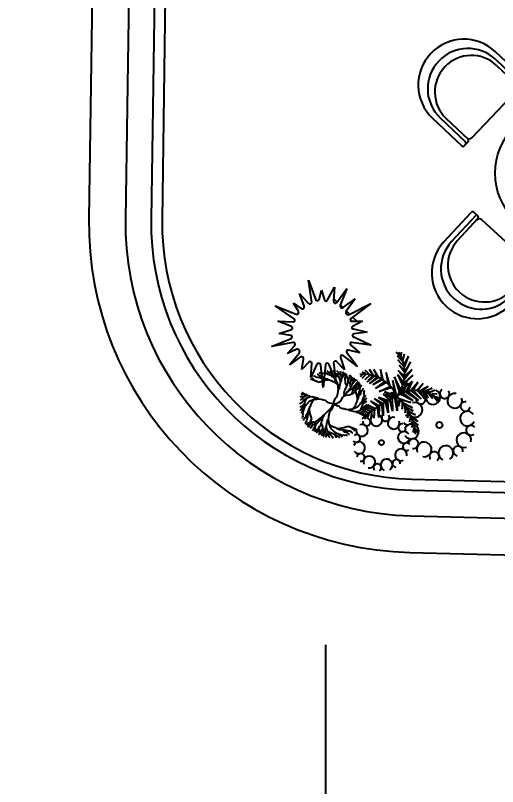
# Model space of a CAD drawing. Header units: millimetres. Extents: x 2680932 to 6187768, y 127588 to 383208.
# Drawn here: x 3063385 to 3066019, y 145252 to 149467 of the extents above; entities that cross this region are included whole.
import ezdxf

# ---------------------------------------------------------------- set-up
doc = ezdxf.new("R2010")
doc.units = ezdxf.units.MM
doc.header["$LTSCALE"] = 20
for name, color, linetype in [('AXIS', 3, 'Continuous'), ('PUB_DIM', 3, 'Continuous'), ('家具内线', 36, 'Continuous'), ('家具外线', 255, 'Continuous'), ('装饰一', 201, 'Continuous'), ('阳台栏杆', 149, 'Continuous')]:
    doc.layers.add(name, color=color, linetype=linetype)
doc.styles.add('_TCH_DIM_T3', font='SIMPLEX', dxfattribs={"width": 0.705882, "bigfont": 'GBCBIG'})
doc.dimstyles.new('_TCH_ARCH&&100', dxfattribs={"dimtxt": 297.5, "dimasz": 100, "dimexe": 250, "dimexo": 300, "dimgap": 126.25, "dimtad": 1, "dimdec": 0, "dimzin": 0, "dimdsep": 46, "dimtxsty": '_TCH_DIM_T3', "dimblk": 'ARCHTICK', "dimcen": 0.09, "dimclrt": 7, "dimazin": 2, "dimtfac": 1, "dimtdec": 0, "dimtix": 1, "dimtmove": 2, "dimatfit": 3, "dimfxl": 1, "dimtolj": 1, "dimtzin": 0, "dimarcsym": 0})

# ---------------------------------------------------------------- blocks, each defined once
blk = doc.blocks.new('_ArchTick')
at = {"color": 0, "linetype": 'ByBlock', "lineweight": -3, "const_width": 0.15}
blk.add_lwpolyline([(-0.5, -0.5), (0.5, 0.5)], dxfattribs=at)
blk = doc.blocks.new('*D320')
at = {"layer": 'AXIS', "color": 0, "lineweight": -2, "transparency": 16777216}
for p, q in [((3065079.1, 146027), (3065079.1, 143577)), ((3069629.1, 146027), (3069629.1, 143577)), ((3065079.1, 143827), (3069629.1, 143827))]:
    blk.add_line(p, q, dxfattribs=at)
at = {"layer": 'Defpoints', "color": 0, "transparency": 16777216}
for p in [(3065079.1, 146327), (3069629.1, 146327), (3069629.1, 143827)]:
    blk.add_point(p, dxfattribs=at)
at = {"layer": 'AXIS', "color": 0, "lineweight": -2, "transparency": 16777216, "xscale": 100, "yscale": 100, "zscale": 100, "rotation": 180}
blk.add_blockref('_ArchTick', (3065079.1, 143827), dxfattribs=at)
at = {"layer": 'AXIS', "color": 0, "lineweight": -2, "transparency": 16777216, "xscale": 100, "yscale": 100, "zscale": 100}
blk.add_blockref('_ArchTick', (3069629.1, 143827), dxfattribs=at)
at = {"layer": 'AXIS', "color": 7, "transparency": 16777216, "insert": (3067354.1, 144102), "char_height": 297.5, "attachment_point": 5, "style": '_TCH_DIM_T3'}
blk.add_mtext('\\A1;4550', dxfattribs=at)
blk = doc.blocks.new('*D327')
at = {"layer": 'AXIS', "color": 0, "lineweight": -2, "transparency": 16777216}
for p, q in [((3065079.1, 146027), (3065079.1, 142777)), ((3116429.1, 146027), (3116429.1, 142777)), ((3065079.1, 143027), (3116429.1, 143027))]:
    blk.add_line(p, q, dxfattribs=at)
at = {"layer": 'Defpoints', "color": 0, "transparency": 16777216}
for p in [(3065079.1, 146327), (3116429.1, 146327), (3116429.1, 143027)]:
    blk.add_point(p, dxfattribs=at)
at = {"layer": 'AXIS', "color": 0, "lineweight": -2, "transparency": 16777216, "xscale": 100, "yscale": 100, "zscale": 100, "rotation": 180}
blk.add_blockref('_ArchTick', (3065079.1, 143027), dxfattribs=at)
at = {"layer": 'AXIS', "color": 0, "lineweight": -2, "transparency": 16777216, "xscale": 100, "yscale": 100, "zscale": 100}
blk.add_blockref('_ArchTick', (3116429.1, 143027), dxfattribs=at)
at = {"layer": 'AXIS', "color": 7, "transparency": 16777216, "insert": (3090754.1, 143302), "char_height": 297.5, "attachment_point": 5, "style": '_TCH_DIM_T3'}
blk.add_mtext('\\A1;51350', dxfattribs=at)
blk = doc.blocks.new('MK-JJ-0302')
at = {"layer": '家具内线'}
for p, q in [((-91097, 110108.7, -342.9), (-90977.9, 109995.9, -342.9)), ((-90464.9, 110124.9, -342.9), (-90571.3, 110000, -342.9)), ((-90160.3, 109865.6, -342.9), (-90266.6, 109740.7, -342.9)), ((-91372.1, 109818.4, -342.9), (-91253.1, 109705.6, -342.9)), ((-90124.7, 109200.8, -342.9), (-90245.2, 109312.1, -342.9)), ((-91310.4, 109151.4, -342.9), (-91199, 109271.9, -342.9)), ((-90396.3, 108907.1, -342.9), (-90516.7, 109018.4, -342.9)), ((-91016.7, 108879.9, -342.9), (-90905.3, 109000.3, -342.9))]:
    blk.add_line(p, q, dxfattribs=at)
for centre, radius in [((-90755.5, 109520.2, -342.9), 290), ((-90753.5, 109578.6, -342.9), 70), ((-90753.5, 109578.6, -342.9), 50)]:
    blk.add_circle(centre, radius, dxfattribs=at)
for centre, start, end in [((-90312.6, 109995.3, -342.9), 319.6008, 139.6008), ((-91234.5, 109963.6, -342.9), 46.5335, 226.5335), ((-90260.5, 109053.9, -342.9), 227.246, 47.246), ((-91163.5, 109015.7, -342.9), 137.246, 317.246)]:
    blk.add_arc(centre, 200, start, end, dxfattribs=at)
at = {"layer": '家具外线'}
for p, q in [((-90943.5, 110032.2, -342.9), (-91103.4, 110183.7, -342.9)), ((-90466.6, 110200.1, -342.9), (-90609.3, 110032.4, -342.9)), ((-91102, 110141.1, -342.9), (-90964.1, 110010.4, -342.9)), ((-90463.3, 110157.6, -342.9), (-90586.5, 110012.9, -342.9)), ((-90963.8, 109996.2, -342.9), (-90943.1, 110018, -342.9)), ((-90608.2, 110018.3, -342.9), (-90585.3, 109998.8, -342.9)), ((-91232.1, 109713.2, -342.9), (-90984.4, 109974.5, -342.9)), ((-90562.5, 109979.4, -342.9), (-90288.3, 109746.1, -342.9)), ((-90128.3, 109872.4, -342.9), (-90251.4, 109727.8, -342.9)), ((-90228.6, 109708.3, -342.9), (-90085.8, 109876.1, -342.9)), ((-91447.3, 109820.8, -342.9), (-91287.5, 109669.3, -342.9)), ((-91404.7, 109821.7, -342.9), (-91266.8, 109691, -342.9)), ((-90265.5, 109726.6, -342.9), (-90242.7, 109707.2, -342.9)), ((-91273.3, 109669.6, -342.9), (-91252.7, 109691.4, -342.9)), ((-90245.7, 109326.3, -342.9), (-90225.4, 109348.3, -342.9)), ((-90211.2, 109348.8, -342.9), (-90049.5, 109199.3, -342.9)), ((-91385.3, 109144.1, -342.9), (-91235.7, 109305.8, -342.9)), ((-91221.6, 109306.4, -342.9), (-91199.6, 109286, -342.9)), ((-90510.5, 109039.9, -342.9), (-90266.1, 109304.2, -342.9)), ((-90092.1, 109197.8, -342.9), (-90231.6, 109326.8, -342.9)), ((-91342.7, 109145.9, -342.9), (-91206.9, 109292.8, -342.9)), ((-91177.5, 109265.7, -342.9), (-90913.2, 109021.3, -342.9)), ((-90891.2, 109000.9, -342.9), (-90869.1, 108980.5, -342.9)), ((-90551.2, 108995.8, -342.9), (-90530.8, 109017.9, -342.9)), ((-90390.8, 108874.8, -342.9), (-90530.3, 109003.7, -342.9)), ((-91019.6, 108847.3, -342.9), (-90890.6, 108986.8, -342.9)), ((-90868.6, 108966.4, -342.9), (-91018.1, 108804.7, -342.9)), ((-90388.9, 108832.2, -342.9), (-90550.7, 108981.7, -342.9))]:
    blk.add_line(p, q, dxfattribs=at)
blk.add_circle((-90755.5, 109520.2, -342.9), 350, dxfattribs=at)
for centre, radius, start, end in [((-90276.2, 110038.1, -342.9), 250, 319.6008, 139.6008), ((-91275.4, 110002.3, -342.9), 250, 46.5335, 226.5335), ((-90295.8, 110015, -342.9), 220, 319.6008, 139.6008), ((-91253.4, 109981.4, -342.9), 220, 46.5335, 226.5335), ((-90950.4, 110024.9, -342.9), 10, 316.5335, 46.5335), ((-90601.7, 110025.9, -342.9), 10, 139.6008, 229.6008), ((-90594.1, 110019.4, -342.9), 10, 229.6008, 319.6008), ((-90998.9, 109988.2, -342.9), 20, 316.5335, 46.5335), ((-90971, 110003.1, -342.9), 10, 226.5335, 316.5335), ((-90957.3, 110017.6, -342.9), 10, 226.5335, 316.5335), ((-90578.9, 110006.4, -342.9), 10, 229.6008, 319.6008), ((-90549.5, 109994.6, -342.9), 20, 139.6008, 229.6008), ((-90275.4, 109761.3, -342.9), 20, 229.6008, 319.6008), ((-90259, 109734.2, -342.9), 10, 139.6008, 229.6008), ((-90243.8, 109721.3, -342.9), 10, 139.6008, 229.6008), ((-91273.7, 109683.8, -342.9), 10, 316.5335, 46.5335), ((-91246.6, 109726.9, -342.9), 20, 226.5335, 316.5335), ((-91260, 109698.3, -342.9), 10, 316.5335, 46.5335), ((-90236.2, 109714.8, -342.9), 10, 229.6008, 319.6008), ((-91280.6, 109676.5, -342.9), 10, 226.5335, 316.5335), ((-90218, 109341.5, -342.9), 10, 47.246, 137.246), ((-91228.4, 109299, -342.9), 10, 47.246, 137.246), ((-90250.2, 109289.3, -342.9), 20, 46.6775, 136.6775), ((-90238.4, 109319.5, -342.9), 10, 137.246, 227.246), ((-91191.8, 109250, -342.9), 20, 47.6103, 137.6103), ((-91206.4, 109278.7, -342.9), 10, 317.246, 47.246), ((-90241.4, 109036.3, -342.9), 220, 227.246, 47.246), ((-90219.2, 109015.7, -342.9), 250, 227.246, 47.246), ((-91201.7, 108974.4, -342.9), 250, 137.246, 317.246), ((-91181.1, 108996.6, -342.9), 220, 137.246, 317.246), ((-90926.8, 109006.6, -342.9), 20, 317.246, 47.246), ((-90898, 108993.6, -342.9), 10, 47.246, 137.246), ((-90537.1, 108996.4, -342.9), 10, 47.246, 137.246), ((-90523.5, 109011.1, -342.9), 10, 47.246, 137.246), ((-90495.8, 109026.3, -342.9), 20, 137.246, 227.246), ((-90883.3, 108980, -342.9), 10, 47.246, 137.246), ((-90875.9, 108973.2, -342.9), 10, 317.246, 47.246), ((-90543.9, 108989, -342.9), 10, 137.246, 227.246)]:
    blk.add_arc(centre, radius, start, end, dxfattribs=at)
blk = doc.blocks.new('MK-ZW-0004')
at = {"layer": '家具内线'}
for p, q in [((-131354.8, 4495.1), (-131371.2, 4515.8)), ((-131356.9, 4514.5), (-131363.7, 4542.2)), ((-131354.9, 4510.9), (-131339.5, 4535.5)), ((-131352.1, 4442.9), (-131382.4, 4484.1)), ((-131382.4, 4484.1), (-131355.2, 4452.2)), ((-131357.9, 4472.8), (-131378.7, 4505.2)), ((-131341.6, 4507.5), (-131355.9, 4492.9)), ((-131338.5, 4474.4), (-131354.8, 4455.6)), ((-131354.5, 4474.7), (-131341.6, 4507.5)), ((-131351.8, 4446.2), (-131338.5, 4474.4)), ((-131380.7, 4445.5), (-131347.7, 4423.3)), ((-131345.6, 4411.8), (-131380.7, 4445.5)), ((-131333.7, 4450.2), (-131349, 4425.7)), ((-131344.2, 4409.4), (-131333.7, 4450.2)), ((-131505.1, 4374.2), (-131528.5, 4389.5)), ((-131503.8, 4377), (-131519.7, 4414.9)), ((-131475.6, 4348.2), (-131493.7, 4384.9)), ((-131493.7, 4384.9), (-131480.5, 4351.5)), ((-131329.2, 4359.4), (-131375.3, 4404.3)), ((-131375.3, 4404.3), (-131334, 4367.8)), ((-131337.1, 4385), (-131373.6, 4421.1)), ((-131373.6, 4421.1), (-131340.8, 4395.5)), ((-131327.9, 4420.3), (-131340.2, 4394.3)), ((-131336.4, 4383.8), (-131327.9, 4420.3)), ((-131318.3, 4395.7), (-131334, 4367.8)), ((-131327.5, 4360.4), (-131318.3, 4395.7)), ((-131307, 4324.1), (-131290.3, 4397)), ((-131290.3, 4397), (-131296.9, 4321.7)), ((-131281.9, 4326.1), (-131264.8, 4393.2)), ((-131264.8, 4393.2), (-131268.3, 4327.8)), ((-131253.3, 4332.3), (-131239.7, 4395.3)), ((-131239.7, 4395.3), (-131241.9, 4332.7)), ((-131226.9, 4337.2), (-131208.9, 4402.7)), ((-131208.9, 4402.7), (-131219.4, 4339.4)), ((-131202.3, 4345.2), (-131183.8, 4404.8)), ((-131183.8, 4404.8), (-131191.7, 4347.1)), ((-131172.3, 4354.1), (-131156.1, 4402.2)), ((-131157.4, 4358.6), (-131140.2, 4395)), ((-131136.7, 4368.4), (-131120.4, 4396.1)), ((-131122.6, 4374.4), (-131104.1, 4393.1)), ((-131499.4, 4359.1), (-131524.5, 4367.2)), ((-131478.7, 4348.5), (-131519.6, 4343.4)), ((-131449.2, 4332.6), (-131470.8, 4375.5)), ((-131470.8, 4375.5), (-131460.2, 4336.6)), ((-131424.5, 4320.2), (-131451.4, 4372.2)), ((-131451.4, 4372.2), (-131437.3, 4327.2)), ((-131392.9, 4315.8), (-131432.9, 4370.6)), ((-131432.9, 4370.6), (-131404.3, 4315.4)), ((-131364.2, 4311.8), (-131417.1, 4373.5)), ((-131417.1, 4373.5), (-131375.7, 4311.3)), ((-131333.9, 4314.8), (-131389.8, 4366.6)), ((-131389.8, 4366.6), (-131347.5, 4313.1)), ((-131318, 4335.8), (-131373.5, 4373.6)), ((-131373.5, 4373.6), (-131322.8, 4344.2)), ((-131303.3, 4377.4), (-131321, 4345.1)), ((-131319, 4333.7), (-131303.3, 4377.4)), ((-131201.4, 4343.6), (-131163.5, 4308.1)), ((-131163.5, 4308.1), (-131190.8, 4345.6)), ((-131173.7, 4351.3), (-131143.3, 4323.7)), ((-131161.8, 4356.1), (-131131.4, 4328.5)), ((-131147.7, 4362.1), (-131122.6, 4333.5)), ((-131135.8, 4366.8), (-131113.8, 4348.8)), ((-131120.8, 4371.3), (-131101.9, 4363.7)), ((-131506.4, 4330.6), (-131464.2, 4338.4)), ((-131464.6, 4334), (-131506.4, 4330.6)), ((-131488.4, 4314.3), (-131447.4, 4329.6)), ((-131444.8, 4324.9), (-131488.4, 4314.3)), ((-131466.8, 4291.9), (-131430.7, 4320.7)), ((-131422.8, 4317.1), (-131466.8, 4291.9)), ((-131441.3, 4277.9), (-131402.5, 4312.3)), ((-131392.4, 4309.9), (-131441.3, 4277.9)), ((-131363.4, 4310.2), (-131412.6, 4263.6)), ((-131412.6, 4263.6), (-131374.8, 4309.8)), ((-131327.7, 4304), (-131403.8, 4268.7)), ((-131336.1, 4313.6), (-131383.6, 4263.9)), ((-131383.6, 4263.9), (-131345.8, 4310.1)), ((-131326.3, 4214.9), (-131328.6, 4305.6)), ((-131309.7, 4308.2), (-131312.3, 4231.1)), ((-131304.4, 4319.4), (-131251.5, 4278.1)), ((-131303.9, 4303.3), (-131243.6, 4294.9)), ((-131251.5, 4278.1), (-131293.8, 4321.4)), ((-131281.1, 4324.6), (-131240.1, 4288.8)), ((-131240.1, 4288.8), (-131266.1, 4329.1)), ((-131254.6, 4329.5), (-131211.1, 4299.3)), ((-131211.1, 4299.3), (-131241.9, 4332.7)), ((-131223.8, 4336.9), (-131188.2, 4300.1)), ((-131188.2, 4300.1), (-131217.2, 4340.7)), ((-131358.9, 4271.9), (-131425, 4234.1)), ((-131425, 4234.1), (-131359.8, 4263.2)), ((-131403.8, 4268.7), (-131340.5, 4290.6)), ((-131345.7, 4207.9), (-131366, 4263.7)), ((-131358.1, 4270.3), (-131345.7, 4207.9)), ((-131338.7, 4287.5), (-131326.3, 4214.9)), ((-131312.3, 4231.1), (-131302.6, 4285.7)), ((-131243.6, 4294.9), (-131304.8, 4294.7)), ((-131292.9, 4268.8), (-131223.4, 4269.7)), ((-131289.8, 4258.3), (-131288.5, 4179.3)), ((-131223.4, 4269.7), (-131287.6, 4259.5)), ((-131367.7, 4246.4), (-131427.1, 4202.2)), ((-131427.1, 4202.2), (-131380.1, 4227.1)), ((-131354.1, 4186.8), (-131377.4, 4222.5)), ((-131374.8, 4238.3), (-131354.1, 4186.8)), ((-131288.5, 4179.3), (-131280.1, 4241.3)), ((-131272.6, 4233.4), (-131207.9, 4247.9)), ((-131207.9, 4247.9), (-131268.2, 4225.7)), ((-131262.5, 4220.8), (-131262.9, 4155.1)), ((-131255, 4212.8), (-131200, 4223.8)), ((-131200, 4223.8), (-131251.5, 4206.6)), ((-131388, 4210.3), (-131431.5, 4158.8)), ((-131431.5, 4158.8), (-131392.4, 4197.6)), ((-131394.6, 4175.9), (-131430.6, 4126.6)), ((-131391.5, 4175.6), (-131369, 4131.2)), ((-131368.1, 4160.3), (-131388.4, 4195.7)), ((-131385.3, 4205.7), (-131368.1, 4160.3)), ((-131262.9, 4155.1), (-131255.5, 4208.4)), ((-131241.4, 4194), (-131228.6, 4146.1)), ((-131236.1, 4195), (-131184.6, 4212.2)), ((-131228.6, 4146.1), (-131233.9, 4186)), ((-131184.6, 4212.2), (-131230.4, 4190.1)), ((-131218.9, 4180.3), (-131174.5, 4199.6)), ((-131215.4, 4174.1), (-131204.4, 4139.6)), ((-131174.5, 4199.6), (-131211, 4176.6)), ((-131200.4, 4168.4), (-131164.3, 4187)), ((-131180.6, 4159.3), (-131152, 4175.7)), ((-131430.6, 4126.6), (-131393.7, 4164.1)), ((-131393.7, 4143.7), (-131411.7, 4108.8)), ((-131390.6, 4143.4), (-131372.1, 4111.1)), ((-131198.7, 4165.3), (-131181.9, 4136.1)), ((-131178, 4154.7), (-131162.6, 4143)), ((-131160.4, 4154.5), (-131145, 4163.3)), ((-131389.7, 4121.4), (-131398.5, 4096)), ((-131372.1, 4111.1), (-131386.6, 4110.9)), ((-131386.6, 4110.9), (-131370.3, 4087.5))]:
    blk.add_line(p, q, dxfattribs=at)
for centre, radius in [((-131159.8, 4541.4), 13.5), ((-131490.5, 4534.9), 16.8)]:
    blk.add_circle(centre, radius, dxfattribs=at)
at = {"layer": '家具外线'}
for p, q in [((-131013.3, 4409.5), (-131046, 4433.7)), ((-131034.9, 4437.9), (-131035.8, 4439.5)), ((-131034.3, 4432.2), (-131034.9, 4437.9)), ((-131031.7, 4427.5), (-131034.3, 4432.2)), ((-131027, 4424.1), (-131031.7, 4427.5)), ((-131022.8, 4444.9), (-131023.7, 4446.4)), ((-131018.1, 4441.4), (-131022.8, 4444.9)), ((-131015.5, 4436.8), (-131018.1, 4441.4)), ((-131010.8, 4433.4), (-131015.5, 4436.8)), ((-131004.1, 4431.1), (-131010.8, 4433.4)), ((-130996.5, 4427.3), (-131004.1, 4431.1)), ((-131000.1, 4447.7), (-131003.9, 4449.6)), ((-130994.8, 4438.4), (-131000.1, 4447.7)), ((-130991.9, 4423.8), (-130996.5, 4427.3)), ((-130985.5, 4431.5), (-130994.8, 4438.4)), ((-130989.1, 4451.9), (-130992, 4452.3)), ((-130984.4, 4448.5), (-130989.1, 4451.9)), ((-130978.8, 4429.2), (-130985.5, 4431.5)), ((-130975.7, 4447.3), (-130984.4, 4448.5)), ((-130975.3, 4423.1), (-130978.8, 4429.2)), ((-130971, 4443.9), (-130975.7, 4447.3)), ((-130963.2, 4444.3), (-130971, 4443.9)), ((-130930.5, 4420.2), (-130963.2, 4444.3)), ((-130955.6, 4440.5), (-130962.6, 4452.8)), ((-130948.9, 4438.2), (-130955.6, 4440.5)), ((-130945.2, 4450.5), (-130949, 4452.4)), ((-130945.4, 4432), (-130948.9, 4438.2)), ((-130942.6, 4445.9), (-130945.2, 4450.5)), ((-130937.9, 4442.5), (-130942.6, 4445.9)), ((-130935.3, 4437.8), (-130937.9, 4442.5)), ((-130930.6, 4434.4), (-130935.3, 4437.8)), ((-130928.9, 4445.6), (-130930.7, 4448.6)), ((-130928, 4429.8), (-130930.6, 4434.4)), ((-130928.3, 4439.8), (-130928.9, 4445.6)), ((-130925.7, 4435.2), (-130928.3, 4439.8)), ((-130909.3, 4416), (-130928, 4429.8)), ((-130927.1, 4428.2), (-130925.7, 4435.2)), ((-130910.6, 4441.8), (-130913.2, 4446.4)), ((-130910, 4436), (-130910.6, 4441.8)), ((-130902, 4422.2), (-130910, 4436)), ((-130889, 4427.6), (-130895.2, 4438.3)), ((-130888.4, 4421.8), (-130889, 4427.6)), ((-130878.8, 4419.2), (-130877.4, 4426.1)), ((-130877.4, 4426.1), (-130878, 4431.9)), ((-131021.8, 4414.9), (-131027, 4424.1)), ((-131007.8, 4404.5), (-131013.3, 4409.5)), ((-130984.2, 4405.8), (-131007.8, 4404.5)), ((-130985.2, 4421.5), (-130991.9, 4423.8)), ((-130980.5, 4418.1), (-130985.2, 4421.5)), ((-130973.5, 4405.8), (-130984.2, 4405.8)), ((-130967.1, 4413.5), (-130980.5, 4418.1)), ((-130974.7, 4417.3), (-130975.3, 4423.1)), ((-130953.1, 4403.2), (-130973.5, 4405.8)), ((-130959.5, 4409.7), (-130967.1, 4413.5)), ((-130945.5, 4399.3), (-130959.5, 4409.7)), ((-130940, 4394.3), (-130945.5, 4399.3)), ((-130930.7, 4387.4), (-130940, 4394.3)), ((-130925.1, 4382.4), (-130930.7, 4387.4)), ((-130929.9, 4414.4), (-130930.5, 4420.2)), ((-130925.2, 4410.9), (-130929.9, 4414.4)), ((-130913.8, 4391), (-130925.2, 4410.9)), ((-130910.8, 4362.1), (-130913.8, 4391)), ((-130903.7, 4411), (-130909.3, 4416)), ((-130894.4, 4404.1), (-130903.7, 4411)), ((-130897.4, 4418.7), (-130902, 4422.2)), ((-130895.9, 4411.4), (-130897.4, 4418.7)), ((-130893.3, 4406.8), (-130895.9, 4411.4)), ((-130893.7, 4369.8), (-130890.8, 4383.7)), ((-130890.8, 4383.7), (-130893.3, 4406.8)), ((-130880.5, 4408), (-130888.4, 4421.8)), ((-130886.2, 4380.3), (-130882.7, 4388.4)), ((-130883.1, 4412.6), (-130878.8, 4419.2)), ((-130882.7, 4388.4), (-130874, 4401.5)), ((-130879.3, 4396.4), (-130880.5, 4408)), ((-130877.5, 4393.4), (-130872.3, 4398.4)), ((-130874, 4401.5), (-130870.6, 4409.6)), ((-130872.3, 4398.4), (-130868, 4404.9)), ((-130872.1, 4384), (-130869.3, 4397.8)), ((-130871.5, 4378.2), (-130872.1, 4384)), ((-130871.2, 4382.4), (-130865.1, 4385.9)), ((-130870.6, 4409.6), (-130866.3, 4416.1)), ((-130869.3, 4397.8), (-130864.9, 4404.4)), ((-130868, 4404.9), (-130857.5, 4415)), ((-130866.3, 4416.1), (-130864.9, 4423)), ((-130864.9, 4423), (-130865.7, 4424.6)), ((-130865.1, 4385.9), (-130859.9, 4390.9)), ((-130864.9, 4404.4), (-130863.5, 4411.3)), ((-130863.5, 4411.3), (-130858.3, 4416.3)), ((-130859.9, 4390.9), (-130851.3, 4404)), ((-130857.5, 4415), (-130856.4, 4417.7)), ((-130851.3, 4404), (-130846.1, 4409.1)), ((-130850.9, 4379.8), (-130849.5, 4386.7)), ((-130850.1, 4392.5), (-130845.7, 4399.1)), ((-130849.5, 4386.7), (-130850.1, 4392.5)), ((-130845.7, 4399.1), (-130844.3, 4406)), ((-130844.8, 4383.3), (-130834.4, 4393.3)), ((-130844.3, 4406), (-130841.4, 4405.6)), ((-130835.2, 4380.6), (-130825, 4386.4)), ((-130834.4, 4393.3), (-130830.3, 4395.6)), ((-130829.4, 4379.9), (-130824.2, 4384.9)), ((-131122.7, 4343.1), (-131133.4, 4336.9)), ((-131121.2, 4354.7), (-131126.9, 4354.1)), ((-131116.9, 4343.7), (-131122.7, 4343.1)), ((-131114.2, 4353.3), (-131121.2, 4354.7)), ((-131118.1, 4367.2), (-131119.7, 4366.4)), ((-131111.2, 4365.8), (-131118.1, 4367.2)), ((-131103.1, 4351.6), (-131116.9, 4343.7)), ((-131107.7, 4349), (-131114.2, 4353.3)), ((-131110.1, 4374.5), (-131112.8, 4375.7)), ((-131104.6, 4361.5), (-131111.2, 4365.8)), ((-131100, 4364.1), (-131110.1, 4374.5)), ((-131096.5, 4358), (-131104.6, 4361.5)), ((-131091.5, 4352.8), (-131103.1, 4351.6)), ((-131093.5, 4359.8), (-131100, 4364.1)), ((-131083.4, 4349.4), (-131096.5, 4358)), ((-131088.5, 4354.6), (-131093.5, 4359.8)), ((-131075.3, 4345.9), (-131083.4, 4349.4)), ((-131073.4, 4339), (-131075.3, 4345.9)), ((-130920.4, 4379), (-130925.1, 4382.4)), ((-130917.8, 4374.4), (-130920.4, 4379)), ((-130919.9, 4326.3), (-130913, 4342.5)), ((-130912.3, 4369.4), (-130917.8, 4374.4)), ((-130913.6, 4348.2), (-130910.8, 4362.1)), ((-130913, 4342.5), (-130913.6, 4348.2)), ((-130911.6, 4363.6), (-130912.3, 4369.4)), ((-130909.2, 4340.5), (-130905.8, 4348.6)), ((-130905.8, 4348.6), (-130901.4, 4355.2)), ((-130901.4, 4355.2), (-130898, 4363.3)), ((-130898, 4363.3), (-130893.7, 4369.8)), ((-130893.1, 4378.3), (-130886.2, 4380.3)), ((-130876, 4338.9), (-130872.5, 4347)), ((-130873.6, 4330.1), (-130843.2, 4347.5)), ((-130873.1, 4352.8), (-130871.7, 4359.7)), ((-130868.5, 4349.3), (-130873.1, 4352.8)), ((-130872.9, 4371.3), (-130871.5, 4378.2)), ((-130871.7, 4359.7), (-130872.9, 4371.3)), ((-130872.5, 4347), (-130863.9, 4360.1)), ((-130863.9, 4360.1), (-130858.7, 4365.1)), ((-130858.7, 4365.1), (-130854.3, 4371.7)), ((-130857.8, 4363.6), (-130842.2, 4378.7)), ((-130854.3, 4371.7), (-130849.1, 4376.7)), ((-130851.3, 4342.8), (-130844.3, 4344.8)), ((-130850.3, 4374), (-130850.9, 4379.8)), ((-130849.1, 4376.7), (-130844.8, 4383.3)), ((-130844.3, 4344.8), (-130836.5, 4345.2)), ((-130843.2, 4347.5), (-130838, 4352.5)), ((-130842.2, 4378.7), (-130835.2, 4380.6)), ((-130838, 4352.5), (-130833.6, 4359.1)), ((-130836.5, 4345.2), (-130830.4, 4348.7)), ((-130833.6, 4359.1), (-130818, 4374.1)), ((-130832.2, 4366), (-130829.4, 4379.9)), ((-130831.6, 4360.2), (-130832.2, 4366)), ((-130830.4, 4348.7), (-130821.7, 4347.5)), ((-130822.6, 4318.2), (-130798.4, 4350.9)), ((-130821.7, 4347.5), (-130811.2, 4357.6)), ((-130818, 4374.1), (-130814, 4376.4)), ((-130814.4, 4339.5), (-130802.2, 4346.5)), ((-130811.2, 4357.6), (-130805.2, 4361.1)), ((-130802.2, 4346.5), (-130797, 4351.5)), ((-130797, 4351.5), (-130798.1, 4348.8)), ((-131140.6, 4303.2), (-131143.7, 4301.4)), ((-131136.9, 4321.5), (-131141.5, 4318.9)), ((-131134.9, 4303.8), (-131140.6, 4303.2)), ((-131115.2, 4301.6), (-131139.4, 4268.9)), ((-131131.1, 4322.1), (-131136.9, 4321.5)), ((-131130.3, 4306.4), (-131134.9, 4303.8)), ((-131129.5, 4301.5), (-131132.9, 4296.8)), ((-131117.2, 4330), (-131131.1, 4322.1)), ((-131123.3, 4305), (-131130.3, 4306.4)), ((-131124.9, 4304.1), (-131129.5, 4301.5)), ((-131111.1, 4322.8), (-131124.9, 4304.1)), ((-131113.8, 4334.7), (-131117.2, 4330)), ((-131109.5, 4302.2), (-131115.2, 4301.6)), ((-131106.5, 4336.2), (-131113.8, 4334.7)), ((-131106.1, 4328.4), (-131111.1, 4322.8)), ((-131106, 4306.9), (-131109.5, 4302.2)), ((-131101.9, 4338.8), (-131106.5, 4336.2)), ((-131099.2, 4337.7), (-131106.1, 4328.4)), ((-131086, 4318.3), (-131106, 4306.9)), ((-131078.8, 4341.3), (-131101.9, 4338.8)), ((-131082.5, 4301.4), (-131089.4, 4292.1)), ((-131057.2, 4321.3), (-131086, 4318.3)), ((-131077.5, 4307), (-131082.5, 4301.4)), ((-131064.9, 4338.4), (-131078.8, 4341.3)), ((-131074.1, 4311.7), (-131077.5, 4307)), ((-131069.5, 4314.3), (-131074.1, 4311.7)), ((-131064.5, 4319.8), (-131069.5, 4314.3)), ((-131058.4, 4334.1), (-131064.9, 4338.4)), ((-131058.7, 4320.4), (-131064.5, 4319.8)), ((-131050.3, 4330.7), (-131058.4, 4334.1)), ((-131043.3, 4318.5), (-131057.2, 4321.3)), ((-131043.7, 4326.3), (-131050.3, 4330.7)), ((-131035.6, 4322.9), (-131043.7, 4326.3)), ((-131037.5, 4319.1), (-131043.3, 4318.5)), ((-131021.4, 4312.2), (-131037.5, 4319.1)), ((-131032.1, 4316.8), (-131035.6, 4322.9)), ((-131014.8, 4307.9), (-131021.4, 4312.2)), ((-131006.7, 4304.4), (-131014.8, 4307.9)), ((-131000.1, 4300.1), (-131006.7, 4304.4)), ((-130995.1, 4294.9), (-131000.1, 4300.1)), ((-130948.9, 4282.9), (-130900.2, 4310.7)), ((-130943.3, 4296.6), (-130937.2, 4300)), ((-130937.2, 4300), (-130932, 4305.1)), ((-130932, 4305.1), (-130927.7, 4311.6)), ((-130927.7, 4311.6), (-130924.2, 4319.7)), ((-130924.2, 4319.7), (-130919.9, 4326.3)), ((-130915.3, 4337.1), (-130909.2, 4340.5)), ((-130900.2, 4310.7), (-130884.6, 4325.8)), ((-130896.2, 4313.1), (-130891, 4318.1)), ((-130896.2, 4313.1), (-130889.2, 4315)), ((-130891, 4318.1), (-130878.8, 4325.1)), ((-130889.2, 4315), (-130883.1, 4318.5)), ((-130884.6, 4325.8), (-130881.2, 4333.9)), ((-130883.1, 4318.5), (-130876.2, 4320.4)), ((-130881.2, 4333.9), (-130876, 4338.9)), ((-130878.8, 4325.1), (-130873.6, 4330.1)), ((-130876.2, 4320.4), (-130870.1, 4323.9)), ((-130870.1, 4323.9), (-130863.1, 4325.9)), ((-130863.1, 4325.9), (-130857, 4329.4)), ((-130857, 4329.4), (-130836.1, 4335.2)), ((-130836.1, 4335.2), (-130828.3, 4335.6)), ((-130835.3, 4333.7), (-130828.6, 4331.4)), ((-130828.6, 4331.4), (-130820.7, 4331.8)), ((-130828.3, 4335.6), (-130814.4, 4339.5)), ((-130827.6, 4312.7), (-130822.6, 4318.2)), ((-130826.3, 4289.1), (-130827.6, 4312.7)), ((-130820.7, 4331.8), (-130812, 4330.6)), ((-130817.2, 4326.7), (-130808, 4331.9)), ((-130812, 4330.6), (-130796.3, 4331.5)), ((-130808.3, 4296.8), (-130804.8, 4301.4)), ((-130808, 4331.9), (-130804.5, 4336.6)), ((-130804.8, 4301.4), (-130801, 4309)), ((-130804.5, 4336.6), (-130799.9, 4339.3)), ((-130801, 4309), (-130798.7, 4315.7)), ((-130800.6, 4290.4), (-130793.7, 4299.8)), ((-130799.9, 4339.3), (-130794.2, 4339.9)), ((-130798.7, 4315.7), (-130795.3, 4320.4)), ((-130796.3, 4331.5), (-130790.2, 4334.9)), ((-130795.3, 4320.4), (-130790.7, 4323)), ((-130794.2, 4339.9), (-130792.6, 4340.7)), ((-130793.7, 4299.8), (-130784.4, 4305)), ((-130790.7, 4323), (-130787.2, 4327.7)), ((-130790.2, 4334.9), (-130789.3, 4333.4)), ((-130787.2, 4327.7), (-130785.7, 4328.6)), ((-130784.4, 4305), (-130782.5, 4308.8)), ((-131135.6, 4276.5), (-131147.9, 4269.4)), ((-131145.6, 4286.9), (-131147.5, 4283.1)), ((-131141, 4289.5), (-131145.6, 4286.9)), ((-131139, 4261.1), (-131142.4, 4256.4)), ((-131137.5, 4294.2), (-131141, 4289.5)), ((-131139.4, 4268.9), (-131139, 4261.1)), ((-131132.9, 4296.8), (-131137.5, 4294.2)), ((-131133.3, 4283.2), (-131135.6, 4276.5)), ((-131127.1, 4286.7), (-131133.3, 4283.2)), ((-131112.4, 4257.4), (-131118.2, 4256.8)), ((-131108.6, 4265), (-131113.2, 4251.6)), ((-131104.8, 4272.6), (-131108.6, 4265)), ((-131094.4, 4286.6), (-131104.8, 4272.6)), ((-131098.2, 4279), (-131100.9, 4258.6)), ((-131100.9, 4258.6), (-131100.8, 4247.9)), ((-131089.4, 4292.1), (-131094.4, 4286.6)), ((-131008.1, 4259.2), (-131014.2, 4255.8)), ((-131002.9, 4264.3), (-131008.1, 4259.2)), ((-130993.9, 4267.4), (-131002.9, 4264.3)), ((-130991.6, 4288.8), (-130995.1, 4294.9)), ((-130986.9, 4269.3), (-130993.9, 4267.4)), ((-130986.6, 4283.6), (-130991.6, 4288.8)), ((-130978.2, 4268.2), (-130986.9, 4269.3)), ((-130973.5, 4274.9), (-130986.6, 4283.6)), ((-130970, 4258.6), (-130978.7, 4245.5)), ((-130962.5, 4269), (-130978.2, 4268.2)), ((-130965.4, 4271.5), (-130973.5, 4274.9)), ((-130966.6, 4266.7), (-130970, 4258.6)), ((-130964.6, 4267.8), (-130960.2, 4274.4)), ((-130961.8, 4265.5), (-130953.7, 4262.1)), ((-130960.6, 4270.3), (-130957.2, 4278.4)), ((-130960.2, 4274.4), (-130953.3, 4276.3)), ((-130957.2, 4278.4), (-130948.5, 4291.5)), ((-130953.7, 4262.1), (-130940.6, 4253.4)), ((-130953.3, 4276.3), (-130948.9, 4282.9)), ((-130948.5, 4291.5), (-130943.3, 4296.6)), ((-130832.8, 4250.4), (-130822.4, 4264.4)), ((-130828.9, 4258), (-130826.3, 4278.4)), ((-130826.3, 4278.4), (-130826.3, 4289.1)), ((-130822.4, 4264.4), (-130818.6, 4272)), ((-130818.6, 4272), (-130814, 4285.4)), ((-130814.8, 4279.6), (-130809, 4280.2)), ((-130814, 4285.4), (-130810.6, 4290.1)), ((-130811.9, 4235.4), (-130787.8, 4268.1)), ((-130810.6, 4290.1), (-130808.3, 4296.8)), ((-130809, 4280.2), (-130802.8, 4283.7)), ((-130802.8, 4283.7), (-130800.6, 4290.4)), ((-130793.9, 4253.8), (-130791.6, 4260.5)), ((-130791.6, 4260.5), (-130779.3, 4267.6)), ((-130788.2, 4276), (-130784.8, 4280.6)), ((-130787.8, 4268.1), (-130788.2, 4276)), ((-130784.8, 4280.6), (-130783.6, 4289.3)), ((-130783.6, 4289.3), (-130780.2, 4294)), ((-130780.2, 4294), (-130779.8, 4296.9)), ((-131147, 4243), (-131147.4, 4240.1)), ((-131143.6, 4247.7), (-131147, 4243)), ((-131142.7, 4232), (-131144.7, 4228.2)), ((-131142.4, 4256.4), (-131143.6, 4247.7)), ((-131133.5, 4237.3), (-131142.7, 4232)), ((-131131.9, 4216.6), (-131136.5, 4214)), ((-131126.6, 4246.6), (-131133.5, 4237.3)), ((-131128.5, 4221.3), (-131131.9, 4216.6)), ((-131104.6, 4218.8), (-131128.7, 4186.1)), ((-131126.2, 4228), (-131128.5, 4221.3)), ((-131124.3, 4253.3), (-131126.6, 4246.6)), ((-131122.4, 4235.6), (-131126.2, 4228)), ((-131119.2, 4218.1), (-131125.3, 4214.6)), ((-131118.2, 4256.8), (-131124.3, 4253.3)), ((-131118.9, 4240.2), (-131122.4, 4235.6)), ((-131114, 4223.1), (-131119.2, 4218.1)), ((-131116.6, 4246.9), (-131118.9, 4240.2)), ((-131113.2, 4251.6), (-131116.6, 4246.9)), ((-131089.7, 4237.1), (-131114, 4223.1)), ((-131099.6, 4224.3), (-131104.6, 4218.8)), ((-131100.8, 4247.9), (-131099.6, 4224.3)), ((-131094.8, 4217.8), (-131100, 4212.8)), ((-131085.2, 4215.1), (-131097.4, 4208.2)), ((-131088.7, 4221.3), (-131094.8, 4217.8)), ((-131075.7, 4240.9), (-131089.7, 4237.1)), ((-131085.3, 4229.4), (-131088.7, 4221.3)), ((-131080.1, 4234.4), (-131085.3, 4229.4)), ((-131075.3, 4216.7), (-131085.2, 4215.1)), ((-131075.7, 4240.9), (-131080.1, 4234.4)), ((-131060, 4241.8), (-131075.7, 4240.9)), ((-131069.2, 4220.2), (-131075.3, 4216.7)), ((-131061.4, 4220.6), (-131071.8, 4210.5)), ((-131062.3, 4222.1), (-131069.2, 4220.2)), ((-131050.1, 4229.1), (-131062.3, 4222.1)), ((-131055.3, 4224.1), (-131061.4, 4220.6)), ((-131033.9, 4238.4), (-131060, 4241.8)), ((-131050.1, 4229.1), (-131055.3, 4224.1)), ((-131037.9, 4236.1), (-131050.1, 4229.1)), ((-131036.7, 4224.5), (-131045.4, 4211.4)), ((-131030.7, 4242.2), (-131037.9, 4236.1)), ((-131036.2, 4233), (-131036.7, 4224.5)), ((-131031.8, 4239.5), (-131036.2, 4233)), ((-131024.6, 4245.7), (-131030.7, 4242.2)), ((-131014.2, 4255.8), (-131024.6, 4245.7)), ((-131003, 4217.3), (-131007.3, 4210.7)), ((-130999.5, 4225.4), (-131003, 4217.3)), ((-130995.2, 4231.9), (-130999.5, 4225.4)), ((-130990, 4237), (-130995.2, 4231.9)), ((-130983.9, 4240.4), (-130990, 4237)), ((-130978.7, 4245.5), (-130983.9, 4240.4)), ((-130940.6, 4253.4), (-130935.5, 4248.2)), ((-130935.5, 4248.2), (-130932, 4242.1)), ((-130932, 4242.1), (-130927, 4236.9)), ((-130927, 4236.9), (-130920.5, 4232.6)), ((-130920.5, 4232.6), (-130912.4, 4229.1)), ((-130912.4, 4229.1), (-130905.8, 4224.8)), ((-130905.8, 4224.8), (-130889.6, 4217.9)), ((-130895, 4220.2), (-130891.6, 4214.1)), ((-130889.6, 4217.9), (-130883.9, 4218.5)), ((-130883.9, 4218.5), (-130870, 4215.7)), ((-130870, 4215.7), (-130841.1, 4218.7)), ((-130868.5, 4216.6), (-130862.7, 4217.2)), ((-130862.7, 4217.2), (-130857.7, 4222.7)), ((-130857.7, 4222.7), (-130853.1, 4225.4)), ((-130853.1, 4225.4), (-130849.6, 4230)), ((-130849.6, 4230), (-130844.7, 4235.6)), ((-130844.7, 4235.6), (-130837.8, 4244.9)), ((-130841.1, 4218.7), (-130821.2, 4230.2)), ((-130837.8, 4244.9), (-130832.8, 4250.4)), ((-130821.2, 4230.2), (-130817.7, 4234.8)), ((-130817.7, 4234.8), (-130811.9, 4235.4)), ((-130816.1, 4214.2), (-130802.3, 4232.9)), ((-130803.8, 4232), (-130796.9, 4230.6)), ((-130802.3, 4232.9), (-130797.7, 4235.5)), ((-130800.1, 4250.3), (-130793.9, 4253.8)), ((-130797.7, 4235.5), (-130794.3, 4240.2)), ((-130796.9, 4230.6), (-130792.3, 4233.2)), ((-130796.1, 4214.9), (-130790.3, 4215.5)), ((-130794.3, 4240.2), (-130789.6, 4242.8)), ((-130792.3, 4233.2), (-130786.5, 4233.8)), ((-130790.3, 4215.5), (-130785.7, 4218.1)), ((-130789.6, 4242.8), (-130786.2, 4247.5)), ((-130786.5, 4233.8), (-130783.5, 4235.6)), ((-130786.2, 4247.5), (-130781.6, 4250.1)), ((-130781.6, 4250.1), (-130779.7, 4253.9)), ((-131140, 4209.3), (-131141.5, 4208.4)), ((-131136.5, 4214), (-131140, 4209.3)), ((-131130.5, 4209.6), (-131136.6, 4206.1)), ((-131133, 4197.2), (-131134.6, 4196.3)), ((-131120, 4205.4), (-131134.2, 4197.3)), ((-131127.2, 4197.8), (-131133, 4197.2)), ((-131125.3, 4214.6), (-131130.5, 4209.6)), ((-131122.6, 4200.4), (-131127.2, 4197.8)), ((-131126, 4187.7), (-131127.2, 4185)), ((-131113.9, 4194.6), (-131126, 4187.7)), ((-131121.9, 4175.8), (-131124.8, 4176.1)), ((-131119.2, 4205.1), (-131122.6, 4200.4)), ((-131108, 4179.6), (-131121.9, 4175.8)), ((-131113.1, 4207.3), (-131120, 4205.4)), ((-131110, 4210.3), (-131119.2, 4205.1)), ((-131108.7, 4199.7), (-131113.9, 4194.6)), ((-131092.6, 4190.5), (-131113.5, 4170.4)), ((-131107, 4210.8), (-131113.1, 4207.3)), ((-131102.6, 4203.1), (-131108.7, 4199.7)), ((-131101.9, 4183.1), (-131108, 4179.6)), ((-131100, 4212.8), (-131107, 4210.8)), ((-131090.8, 4173.2), (-131103, 4166.2)), ((-131097.4, 4208.2), (-131102.6, 4203.1)), ((-131096.7, 4188.1), (-131101.9, 4183.1)), ((-131084.4, 4180.9), (-131097.4, 4161.2)), ((-131090.6, 4191.6), (-131096.7, 4188.1)), ((-131084, 4203.6), (-131092.6, 4190.5)), ((-131080.2, 4201.7), (-131084.4, 4180.9)), ((-131071.8, 4210.5), (-131084, 4203.6)), ((-131073.1, 4175.1), (-131076.5, 4167)), ((-131055.8, 4201.4), (-131073.1, 4175.1)), ((-131059.4, 4174.8), (-131065.1, 4147.1)), ((-131061.3, 4192.1), (-131059.4, 4174.8)), ((-131045.4, 4211.4), (-131055.8, 4201.4)), ((-131029.2, 4173.7), (-131033.5, 4167.2)), ((-131025.7, 4181.8), (-131029.2, 4173.7)), ((-131021.4, 4188.4), (-131025.7, 4181.8)), ((-131018, 4196.5), (-131021.4, 4188.4)), ((-131011.9, 4200), (-131018, 4196.5)), ((-131013.6, 4188.8), (-131016.4, 4174.9)), ((-131016.4, 4174.9), (-131013.4, 4146.1)), ((-131015.5, 4173.4), (-131014.9, 4167.6)), ((-131007.3, 4210.7), (-131014.2, 4194.6)), ((-131014.2, 4194.6), (-131013.6, 4188.8)), ((-130891.6, 4214.1), (-130883.5, 4210.7)), ((-130883.5, 4210.7), (-130876.9, 4206.3)), ((-130876.9, 4206.3), (-130868.8, 4202.9)), ((-130868.8, 4202.9), (-130862.3, 4198.6)), ((-130862.3, 4198.6), (-130848.4, 4195.7)), ((-130853.8, 4198), (-130851.8, 4191.1)), ((-130851.8, 4191.1), (-130843.7, 4187.6)), ((-130848.4, 4195.7), (-130825.3, 4198.2)), ((-130843.7, 4187.6), (-130830.6, 4179)), ((-130838.7, 4182.4), (-130833.7, 4177.2)), ((-130835.7, 4184.2), (-130824.1, 4185.4)), ((-130833.7, 4177.2), (-130827.2, 4172.9)), ((-130830.6, 4179), (-130822.5, 4175.5)), ((-130828, 4199.3), (-130821.1, 4208.7)), ((-130827.2, 4172.9), (-130817.1, 4162.5)), ((-130825.3, 4198.2), (-130820.7, 4200.8)), ((-130824.1, 4185.4), (-130810.3, 4193.3)), ((-130822.5, 4175.5), (-130816, 4171.2)), ((-130821.1, 4208.7), (-130816.1, 4214.2)), ((-130820.7, 4200.8), (-130813.4, 4202.3)), ((-130819.5, 4188), (-130812.9, 4183.7)), ((-130813.4, 4202.3), (-130809.9, 4207)), ((-130812.9, 4183.7), (-130806, 4182.3)), ((-130810.3, 4193.3), (-130804.5, 4193.9)), ((-130809.9, 4207), (-130796.1, 4214.9)), ((-130806, 4182.3), (-130800.2, 4182.9)), ((-130804.5, 4193.9), (-130793.7, 4200.1)), ((-131113.5, 4170.4), (-131116.6, 4166.5)), ((-131109.9, 4164.2), (-131114.9, 4163.5)), ((-131103, 4166.2), (-131109.9, 4164.2)), ((-131102.6, 4156.2), (-131105.8, 4152.3)), ((-131097.4, 4161.2), (-131102.6, 4156.2)), ((-131091.3, 4150.4), (-131101.4, 4144.6)), ((-131091.8, 4142), (-131092.1, 4137.7)), ((-131090.4, 4148.9), (-131091.8, 4142)), ((-131086.1, 4155.5), (-131091.3, 4150.4)), ((-131081.7, 4162), (-131090.4, 4148.9)), ((-131076.5, 4167), (-131081.7, 4162)), ((-131076.5, 4167), (-131078, 4160.1)), ((-131078, 4160.1), (-131075.5, 4137)), ((-131075.5, 4137), (-131076.9, 4130.1)), ((-131068.6, 4139), (-131071.4, 4125.1)), ((-131059.2, 4132.1), (-131069.6, 4122)), ((-131065.1, 4147.1), (-131068.6, 4139)), ((-131054.9, 4138.6), (-131059.2, 4132.1)), ((-131053.1, 4135.5), (-131056.6, 4127.5)), ((-131049.7, 4143.6), (-131054.9, 4138.6)), ((-131044.5, 4148.7), (-131053.1, 4135.5)), ((-131047.9, 4140.6), (-131046.7, 4129)), ((-131041, 4156.8), (-131044.5, 4148.7)), ((-131034.1, 4158.7), (-131041, 4156.8)), ((-131033.5, 4167.2), (-131036.4, 4153.3)), ((-131036.4, 4153.3), (-131033.9, 4130.2)), ((-131032.8, 4132.9), (-131023.4, 4126)), ((-131026.5, 4050), (-131010.5, 4151)), ((-131014.9, 4167.6), (-131009.4, 4162.6)), ((-131013.4, 4146.1), (-131001.9, 4126.1)), ((-131010.5, 4151), (-130999.9, 4052.4)), ((-131009.4, 4162.6), (-131006.7, 4158)), ((-131006.7, 4158), (-131002.1, 4154.6)), ((-131002.1, 4154.6), (-130996.5, 4149.6)), ((-130996.5, 4149.6), (-130987.2, 4142.7)), ((-130987.2, 4142.7), (-130981.6, 4137.7)), ((-130981.6, 4137.7), (-130967.6, 4127.3)), ((-130980, 4048.8), (-130934.4, 4164.7)), ((-130974.1, 4133.9), (-130953.7, 4131.2)), ((-130934.4, 4164.7), (-130955.4, 4045.8)), ((-130953.7, 4131.2), (-130943, 4131.3)), ((-130943, 4131.3), (-130919.4, 4132.5)), ((-130919.4, 4132.5), (-130913.9, 4127.5)), ((-130817.1, 4162.5), (-130814.4, 4161.3)), ((-130816, 4171.2), (-130809.1, 4169.8)), ((-130809.1, 4169.8), (-130807.5, 4170.6)), ((-131147, 4105), (-131086.7, 4026.2)), ((-131110.6, 4014.7), (-131147, 4105)), ((-131076.9, 4130.1), (-131078.1, 4127.4)), ((-131070.4, 4033.4), (-131073, 4104.6)), ((-131073, 4104.6), (-131043.6, 4048.7)), ((-131071.4, 4125.1), (-131071.7, 4120.9)), ((-131069.6, 4122), (-131070.8, 4119.3)), ((-131060.9, 4120.9), (-131062.3, 4114)), ((-131062.3, 4114), (-131061.4, 4112.4)), ((-131056.6, 4127.5), (-131060.9, 4120.9)), ((-131048.4, 4117.9), (-131049.8, 4110.9)), ((-131049.8, 4110.9), (-131049.2, 4105.2)), ((-131044.1, 4124.4), (-131048.4, 4117.9)), ((-131046.7, 4129), (-131038.8, 4115.2)), ((-131038.8, 4115.2), (-131038.2, 4109.4)), ((-131038.2, 4109.4), (-131032, 4098.7)), ((-131033.9, 4130.2), (-131031.3, 4125.6)), ((-131031.3, 4125.6), (-131029.8, 4118.3)), ((-131029.8, 4118.3), (-131025.1, 4114.8)), ((-131025.1, 4114.8), (-131017.2, 4101)), ((-131023.4, 4126), (-131017.9, 4121)), ((-131017.9, 4121), (-130999.2, 4107.2)), ((-131017.2, 4101), (-131016.6, 4095.2)), ((-131016.6, 4095.2), (-131014, 4090.6)), ((-131001.9, 4126.1), (-130997.3, 4122.6)), ((-131000.1, 4108.8), (-131001.5, 4101.8)), ((-131001.5, 4101.8), (-130998.9, 4097.2)), ((-130999.2, 4107.2), (-130996.6, 4102.6)), ((-130998.9, 4097.2), (-130998.3, 4091.5)), ((-130998.3, 4091.5), (-130996.5, 4088.4)), ((-130997.3, 4122.6), (-130996.7, 4116.9)), ((-130996.7, 4116.9), (-130964, 4092.7)), ((-130996.6, 4102.6), (-130991.9, 4099.2)), ((-130991.9, 4099.2), (-130989.3, 4094.6)), ((-130989.3, 4094.6), (-130984.6, 4091.1)), ((-130984.6, 4091.1), (-130982, 4086.5)), ((-130981.8, 4105), (-130978.3, 4098.8)), ((-130978.3, 4098.8), (-130971.6, 4096.5)), ((-130971.6, 4096.5), (-130964.5, 4084.2)), ((-130967.6, 4127.3), (-130960.1, 4123.5)), ((-130964, 4092.7), (-130956.1, 4093.1)), ((-130960.1, 4123.5), (-130946.7, 4118.9)), ((-130956.1, 4093.1), (-130951.5, 4089.7)), ((-130952.5, 4119.7), (-130951.9, 4113.9)), ((-130951.9, 4113.9), (-130948.4, 4107.8)), ((-130951.5, 4089.7), (-130942.8, 4088.5)), ((-130948.4, 4107.8), (-130941.7, 4105.5)), ((-130946.7, 4118.9), (-130942, 4115.5)), ((-130942, 4115.5), (-130935.3, 4113.2)), ((-130941.7, 4105.5), (-130932.3, 4098.6)), ((-130935.7, 4033.5), (-130884.3, 4095)), ((-130935.3, 4113.2), (-130930.7, 4109.7)), ((-130932.3, 4098.6), (-130927.1, 4089.4)), ((-130930.7, 4109.7), (-130923.1, 4105.9)), ((-130927.1, 4089.4), (-130923.3, 4087.4)), ((-130923.1, 4105.9), (-130916.4, 4103.6)), ((-130916.4, 4103.6), (-130911.7, 4100.2)), ((-130913.9, 4127.5), (-130881.2, 4103.3)), ((-130911.7, 4100.2), (-130909.1, 4095.6)), ((-130884.3, 4095), (-130911.2, 4021.9)), ((-130909.1, 4095.6), (-130904.4, 4092.1)), ((-130905.4, 4122.1), (-130900.1, 4112.9)), ((-130904.4, 4092.1), (-130903.5, 4090.6)), ((-130900.1, 4112.9), (-130895.5, 4109.5)), ((-130895.5, 4109.5), (-130892.8, 4104.9)), ((-130892.8, 4104.9), (-130892.2, 4099.1)), ((-130892.2, 4099.1), (-130891.4, 4097.5)), ((-130982, 4086.5), (-130978.2, 4084.6)), ((-130942.8, 4088.5), (-130938.1, 4085.1)), ((-130938.1, 4085.1), (-130935.2, 4084.7)), ((-131173.5, 3946.6), (-131250.2, 4013.9)), ((-131250.2, 4013.9), (-131151.3, 3970)), ((-131143.4, 3983.1), (-131179.5, 4037.2)), ((-131179.5, 4037.2), (-131123.1, 4005.4)), ((-130899.1, 4009.6), (-130849.2, 4038.1)), ((-130849.2, 4038.1), (-130873.8, 3987.7)), ((-130861.8, 3971.1), (-130792.1, 3996)), ((-130792.1, 3996), (-130859.3, 3949)), ((-131247.7, 3938.4), (-131175.7, 3928.3)), ((-131180.9, 3901.8), (-131247.7, 3938.4)), ((-130853.1, 3924.8), (-130796.9, 3933.4)), ((-130796.9, 3933.4), (-130847.8, 3902.1)), ((-131239.3, 3874.8), (-131180.2, 3887.2)), ((-130842.4, 3883.8), (-130724, 3872.5)), ((-131309.9, 3793.8), (-131182.9, 3842.9)), ((-131184.5, 3859.1), (-131239.3, 3874.8)), ((-131210, 3866.4), (-131194.1, 3838.6)), ((-130842.2, 3843.4), (-130782.8, 3815.3)), ((-130724, 3872.5), (-130839, 3860.1)), ((-130839, 3860.1), (-130839, 3860.1)), ((-130839, 3860.1), (-130839, 3860.1)), ((-131179.5, 3819.2), (-131309.9, 3793.8)), ((-131234.8, 3747), (-131169.4, 3797.2)), ((-131182.6, 3818.6), (-131170.1, 3796.7)), ((-130859.1, 3797.4), (-130795.4, 3748.3)), ((-130782.8, 3815.3), (-130855, 3812.5)), ((-131160.4, 3772.5), (-131234.8, 3747)), ((-131206.6, 3679.8), (-131146.4, 3756.9)), ((-131157, 3773.8), (-131146.9, 3756.2)), ((-130886.6, 3765.2), (-130883.7, 3760.1)), ((-130883.5, 3759.9), (-130803.5, 3664.6)), ((-130795.4, 3748.3), (-130874.6, 3775.6)), ((-131133.4, 3738.7), (-131206.6, 3679.8)), ((-131143.4, 3653.9), (-131116.5, 3727)), ((-131085.5, 3712.7), (-131143.4, 3653.9)), ((-131135.8, 3736.8), (-131121.9, 3712.5)), ((-130902.9, 3678.2), (-130935.4, 3717.3)), ((-130918.1, 3731.5), (-130902.9, 3678.2)), ((-130803.5, 3664.6), (-130901.8, 3738.7)), ((-131070.4, 3650.8), (-131072.3, 3707.4)), ((-131044, 3698), (-131070.4, 3650.8)), ((-131016.6, 3579), (-131026.1, 3689)), ((-131002.2, 3700.5), (-131016.6, 3579)), ((-130949.2, 3634.7), (-130981.3, 3699.7)), ((-130955.5, 3708), (-130949.2, 3634.7))]:
    blk.add_line(p, q, dxfattribs=at)
for centre, radius, start, end in [((-131550, 4698.6), 26.3, 154.0378, 65.0701), ((-131483, 4691.6), 40.2, 108.0305, 50.3192), ((-131596, 4651), 40.2, 153.0305, 95.3192), ((-131416.8, 4692.7), 26.3, 109.0378, 20.0701), ((-131374.4, 4640.4), 40.2, 63.0305, 5.3192), ((-131207.3, 4672.4), 21.1, 154.0378, 65.0701), ((-131153.7, 4666.8), 32.2, 108.0305, 50.3192), ((-131100.8, 4667.7), 21.1, 109.0378, 20.0701), ((-131244.2, 4634.4), 32.2, 153.0305, 95.3192), ((-131066.8, 4625.8), 32.2, 63.0305, 5.3192), ((-131648.3, 4608.6), 26.3, 199.0378, 110.0701), ((-131648.3, 4608.6), 26.3, 199.0378, 110.0701), ((-131326.8, 4594.3), 26.3, 64.0378, 335.0701), ((-131286, 4600.4), 21.1, 199.0378, 110.0701), ((-131286, 4600.4), 21.1, 199.0378, 110.0701), ((-131028.8, 4589), 21.1, 64.0378, 335.0701), ((-131647.3, 4542.4), 40.2, 198.0305, 140.3192), ((-131647.3, 4542.4), 40.2, 198.0305, 140.3192), ((-131333.8, 4527.3), 40.2, 18.0305, 320.3192), ((-131285.2, 4547.5), 32.2, 198.0305, 140.3192), ((-131285.2, 4547.5), 32.2, 198.0305, 140.3192), ((-131034.4, 4535.4), 32.2, 18.0305, 320.3192), ((-131027.3, 4490), 328.9, 169.8644, 211.0558), ((-131290.7, 4493.9), 21.1, 244.0378, 155.0701), ((-131654.2, 4475.4), 26.3, 244.0378, 155.0701), ((-131606.7, 4429.4), 40.2, 243.0305, 185.3192), ((-131332.7, 4461.2), 26.3, 19.0378, 290.0701), ((-131252.7, 4457), 32.2, 243.0305, 185.3192), ((-131075.3, 4448.5), 32.2, 333.0305, 275.3192), ((-131033.5, 4482.5), 21.1, 19.0378, 290.0701), ((-131385, 4418.7), 40.2, 333.0305, 275.3192), ((-131218.7, 4415.2), 21.1, 289.0378, 200.0701), ((-131165.8, 4416), 32.2, 288.0305, 230.3192), ((-131112.2, 4410.5), 21.1, 334.0378, 245.0701), ((-131564.3, 4377.1), 26.3, 289.0378, 200.0701), ((-131498.1, 4378.1), 40.2, 288.0305, 230.3192), ((-131366.9, 4491.1), 180.3, 205.7676, 288.7087), ((-131431.1, 4371.2), 26.3, 334.0378, 245.0701), ((-131476.9, 5247), 943.1, 280.2888, 294.1272), ((-131182.9, 4152.2), 210.2, 126.8933, 196.6164), ((-131112.7, 4345.9), 198.1, 187.4142, 260.1721), ((-131035.3, 4053.1), 9.36, 207.7708, 340.4995), ((-130989.4, 4053.5), 10.5, 186.1555, 333.3362), ((-131118.9, 4012.8), 8.52, 240.5389, 12.699), ((-131079.4, 4031.8), 9.14, 217.4517, 10.1124), ((-130943.1, 4043.6), 12.5, 169.9706, 306.4196), ((-130902.2, 4018.6), 9.54, 159.8064, 289.3822), ((-131148.2, 3977), 7.65, 246.0752, 51.9747), ((-130863.4, 3982.6), 11.6, 153.9918, 277.914), ((-131174.4, 3937.4), 9.25, 261.9867, 84.2636), ((-130851.7, 3938), 13.4, 124.965, 263.8641), ((-131181.7, 3894.4), 7.38, 281.8717, 83.6189), ((-130842.6, 3893.7), 9.88, 121.5581, 271.2092), ((-131185.9, 3850.8), 8.43, 291.1627, 80.2749), ((-130838.1, 3851.3), 8.9, 96.1468, 242.6538), ((-131177, 3807.1), 12.4, 307.533, 101.5547), ((-130854.7, 3804.3), 8.21, 92.2395, 237.7693), ((-131154.7, 3763.5), 10.6, 322.0578, 121.921), ((-130877.6, 3767), 9.16, 70.9734, 230.5064), ((-131126.5, 3730.7), 10.6, 339.8064, 130.6726), ((-131080, 3707.2), 7.76, 1.8928, 134.5341), ((-130944.2, 3710), 11.5, 39.7783, 190.1708), ((-130908, 3730.6), 10.2, 53.0125, 174.5516), ((-131037.8, 3688), 11.8, 4.9337, 121.5779), ((-130992, 3694.4), 11.9, 26.2826, 148.8479)]:
    blk.add_arc(centre, radius, start, end, dxfattribs=at)

msp = doc.modelspace()

# ---------------------------------------------------------------- linework, layer by layer
at = {"layer": 'PUB_DIM'}
msp.add_lwpolyline([(3062348.9, 145351.7, 0, 0, 0), (3064114.9, 146976.9, 66, 0, 0), (3064262.1, 147112.4, 0, 0, 0)], format="xyseb", dxfattribs=at)
at = {"layer": '装饰一'}
for points in [[(3118431, 178935.7), (3117843.2, 206444, 0.419225), (3115663, 208497.6), (3089588.7, 207494.7, 0.18894), (3088585.7, 207056.5), (3064713.2, 183184, 0.195167), (3064274, 182145), (3063786.7, 148357.2, 0.410933), (3065540.4, 146531.9), (3093206.1, 145822.5, 0.455994), (3095651.8, 148496.8), (3095284, 151684.5, -0.433347), (3116442.2, 176793.8, 0.405051)], [(3118231.1, 178931.4), (3117643.3, 206439.7, 0.419225), (3115670.7, 208297.7), (3089596.4, 207294.9, 0.18894), (3088727.1, 206915.1), (3064854.6, 183042.6, 0.195167), (3064474, 182142.1), (3063986.7, 148354.4, 0.410933), (3065545.5, 146731.8), (3093211.2, 146022.4, 0.455994), (3095453.1, 148473.9), (3095085.3, 151661.3, -0.433344), (3116431.7, 176993.5, 0.405051)]]:
    msp.add_lwpolyline(points, format="xyb", close=True, dxfattribs=at)
at = {"layer": '阳台栏杆'}
for points in [[(3111704.2, 176383.4, -0.052457), (3116424.3, 177133.3, 0.405051), (3118091.1, 178928.5), (3117503.3, 206436.7, 0.419225), (3115676.1, 208157.8), (3089601.8, 207155, 0.18894), (3088826.1, 206816.1), (3064953.6, 182943.6, 0.195167), (3064614, 182140), (3064126.7, 148352.3, 0.410933), (3065549.1, 146871.8), (3093214.8, 146162.4, 0.455994), (3095314, 148457.8), (3094946.3, 151645.1, -0.027241), (3094789.4, 154127, -0.027241)], [(3111704.2, 176445.5, -0.052281), (3116421.1, 177193.2, 0.405051), (3118031.1, 178927.2), (3117443.3, 206435.4, 0.419225), (3115678.4, 208097.9), (3089604.1, 207095, 0.18894), (3088868.6, 206773.6), (3064996.1, 182901.1, 0.195167), (3064674, 182139.2), (3064186.7, 148351.5, 0.410933), (3065550.6, 146931.7), (3093216.3, 146222.4, 0.455994), (3095254.4, 148451), (3094886.7, 151638.1, -0.027246), (3094729.4, 154127, -0.027246)]]:
    msp.add_lwpolyline(points, format="xyb", dxfattribs=at)

# ---------------------------------------------------------------- block references
at = {"layer": '家具外线'}
msp.add_blockref('MK-JJ-0302', (3157111, 39084.6, 342.9), dxfattribs=at)
at = {"layer": '家具外线', "color": 8, "rotation": 195.7297691952481}
msp.add_blockref('MK-ZW-0004', (2937905.9, 115945.8), dxfattribs=at)

# ---------------------------------------------------------------- dimensions: what is measured, and where the dimension line sits
at = {"layer": 'AXIS'}
for p2, distance, picture, middle in [((3069629.1, 146327), -2500, '*D320', (3067354.1, 144102)), ((3116429.1, 146327), -3300, '*D327', (3090754.1, 143302))]:
    dim = msp.add_aligned_dim(p1=(3065079.1, 146327), p2=p2, distance=distance, dimstyle='_TCH_ARCH&&100', dxfattribs=at)
    dim.commit()
    dim.dimension.update_dxf_attribs({"geometry": picture, "text_midpoint": middle})

doc.saveas('drawing.dxf')
